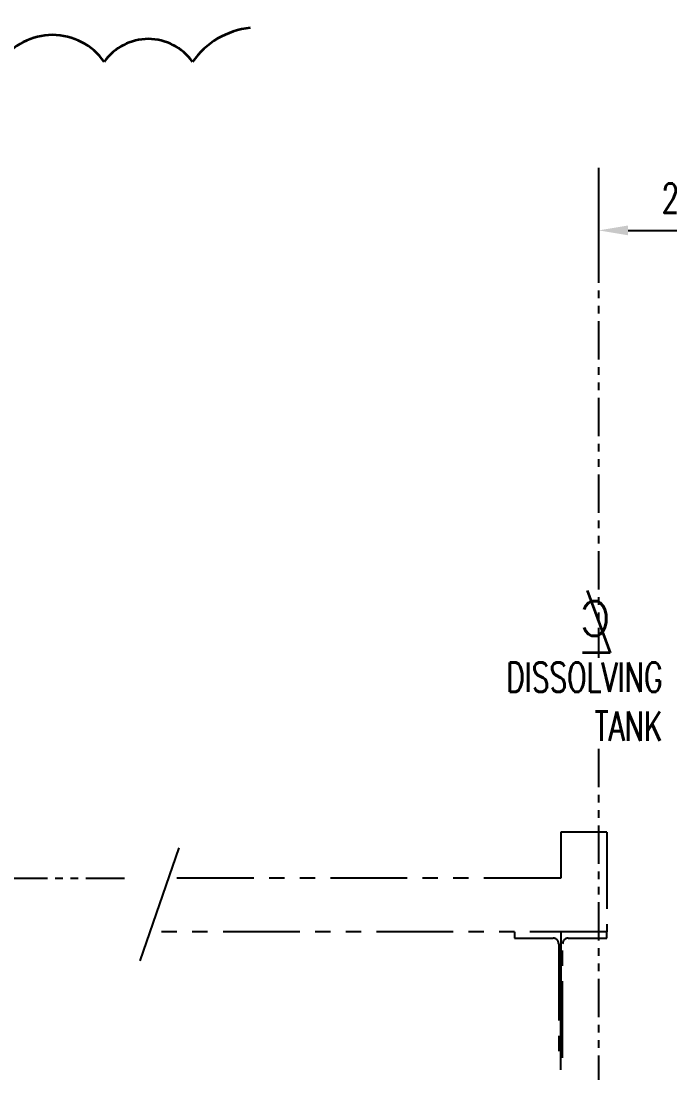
# Model space of a CAD drawing. Header units: inches. Extents: x 0 to 1408, y 0 to 1088.
# Drawn here: x 873.4 to 958, y 390.1 to 527.3 of the extents above; entities that cross this region are included whole.
import ezdxf

# ---------------------------------------------------------------- set-up
doc = ezdxf.new("R2010")
doc.units = ezdxf.units.IN
doc.header["$LTSCALE"] = 32
doc.header["$MEASUREMENT"] = 0
for name, pattern in [('CENTER', [2, 1.25, -0.25, 0.25, -0.25]), ('CENTER2', [1.125, 0.75, -0.125, 0.125, -0.125]), ('PHANTOM2', [1.25, 0.625, -0.125, 0.125, -0.125, 0.125, -0.125])]:
    doc.linetypes.add(name, pattern=pattern)
for name, color, linetype, lineweight in [('AM_6', 140, 'Continuous', 35), ('Equipment-AM_11', 92, 'PHANTOM2', 25), ('Equipment-AM_5', 92, 'Continuous', 25), ('Equipment-AM_6', 140, 'Continuous', 35), ('Layout-AM_11', 92, 'PHANTOM2', 25), ('Layout-AM_7', 142, 'CENTER', 25)]:
    doc.layers.add(name, color=color, linetype=linetype, lineweight=lineweight)
doc.styles.add('simplex', font='simplex.shx', dxfattribs={"width": 0.75})
doc.styles.get("Standard").update_dxf_attribs({"font": 'ROMANS.SHX', "width": 0.7})
doc.linetypes.add('Amzigzag2', pattern='A,0.0001,[136,genltshp.shx,S=0.0016,R=0,X=0,Y=0],-0.44', length=0.4401)
doc.dimstyles.new('VALMET_ANSI$0', dxfattribs={"dimscale": 48, "dimtxt": 0.12, "dimasz": 0.12, "dimexe": 0.1, "dimexo": 0.05, "dimgap": 0.06, "dimtad": 1, "dimtoh": 1, "dimdec": 5, "dimzin": 7, "dimdsep": 46, "dimlunit": 4, "dimtxsty": 'Standard', "dimcen": 0, "dimclrd": 256, "dimclre": 256, "dimclrt": 140, "dimadec": 0, "dimazin": 2, "dimtp": 0.1, "dimtm": 0.1, "dimtfac": 0.71, "dimtdec": 5, "dimtofl": 0, "dimtmove": 0, "dimatfit": 3, "dimfxl": 1, "dimfrac": 2, "dimtolj": 1, "dimtzin": 7, "dimlwd": -1, "dimlwe": -1, "dimarcsym": 1})

# ---------------------------------------------------------------- blocks, each defined once
blk = doc.blocks.new('*D121')
at = {"layer": 'Defpoints', "color": 0, "transparency": 16777216}
for p in [(975.69, 527.27), (948.69, 508.12), (975.69, 499.97)]:
    blk.add_point(p, dxfattribs=at)
at = {"layer": 'Equipment-AM_5', "linetype": 'ByBlock', "transparency": 16777216}
for p, q in [((975.69, 525.67), (975.69, 496.77)), ((948.69, 506.52), (948.69, 496.77)), ((952.53, 499.97), (971.85, 499.97))]:
    blk.add_line(p, q, dxfattribs=at)
at = {"layer": 'Equipment-AM_5', "transparency": 16777216}
for points in [[(952.53, 500.61), (952.53, 499.33), (948.69, 499.97)], [(971.85, 500.61), (971.85, 499.33), (975.69, 499.97)]]:
    blk.add_solid(points, dxfattribs=at)
at = {"layer": 'Equipment-AM_5', "color": 140, "transparency": 16777216, "insert": (962.19, 504.18), "char_height": 3.84, "attachment_point": 5}
blk.add_mtext('\\A1;2\'-3"', dxfattribs=at)
blk = doc.blocks.new('Centerline Symbol')
at = {"layer": 'AM_6'}
for p, q in [((0.0432, 0.1174), (-0.0505, -0.1371)), ((-0.0505, -0.1371), (0.0623, -0.1371))]:
    blk.add_line(p, q, dxfattribs=at)
at = {"layer": 'AM_6', "style": 'simplex'}
blk.add_text('C', height=0.1406, dxfattribs=at).set_placement((-0.0526, -0.0672))

msp = doc.modelspace()

# ---------------------------------------------------------------- linework, layer by layer
at = {"layer": 'AM_6', "linetype": 'CENTER2'}
msp.add_lwpolyline([(903.280659, 526.376584, 0.2166385454), (895.759379, 521.936864, 0.52056705), (884.264582, 521.936864, 0.52056705), (870.777843, 521.936864, 0.52056705), (851.277125, 521.936864, 0.52056705), (838.291194, 521.936864, 0.52056705), (827.826398, 521.936864, 0.52056705), (816.147269, 521.936864, 0.52056705), (796.432617, 521.936864, 0.52056705), (778.752939, 521.936864, 0.52056705), (767.495577, 521.936864, 0.52056705), (755.452057, 521.936864, 0.52056705), (737.145835, 521.936864, 0.52056705), (727.453223, 521.936864, 0.52056705), (727.51359, 507.386374, 0.52056705), (727.585443, 490.067574, 0.52056705), (727.638148, 477.364049, 0.52056705), (727.692877, 464.172537, 0.52056705), (727.749594, 450.501888, 0.3803804309), (724.84324, 438.023054, 0.3803804309)], format="xyb", dxfattribs=at)
at = {"layer": 'Layout-AM_11', "ltscale": 0.25}
for p, q in [((948.693774, 508.123863), (948.693774, 444.20901)), ((948.693774, 432.356863), (948.693774, 222.425768)), ((821.888627, 415.514204), (887.465474, 415.514204))]:
    msp.add_line(p, q, dxfattribs=at)
at = {"layer": 'Layout-AM_11', "ltscale": 0.5}
for p, q in [((943.742806, 421.513504), (943.742806, 415.514204)), ((949.742006, 421.513504), (943.742806, 421.513504)), ((949.742006, 421.513504), (949.742006, 408.514604)), ((943.742806, 415.514204), (892.63276, 415.514204)), ((949.742006, 408.514604), (890.224557, 408.514604)), ((949.742006, 408.514604), (937.742006, 408.514604)), ((937.742006, 408.514604), (937.742006, 407.679687)), ((937.742006, 407.679687), (942.757104, 407.679687)), ((944.726907, 407.679687), (949.742006, 407.679687)), ((949.742006, 407.679687), (949.742006, 408.514604)), ((943.484531, 406.95226), (943.484531, 392.076947)), ((943.99948, 392.076947), (943.99948, 406.95226))]:
    msp.add_line(p, q, dxfattribs=at)
at = {"layer": 'Layout-AM_11', "linetype": 'Amzigzag2', "ltscale": 0.5}
msp.add_line((893.983201, 419.439349), (888.91804, 404.717129), dxfattribs=at)
at = {"layer": 'Layout-AM_11', "ltscale": 0.5}
for centre, start, end in [((942.757104, 406.95226), 0, 90), ((944.726907, 406.95226), 90, 180)]:
    msp.add_arc(centre, 0.727427, start, end, dxfattribs=at)
at = {"layer": 'Layout-AM_7', "linetype": 'CENTER2'}
msp.add_line((943.75312, 408.514604), (943.742006, 390.514604), dxfattribs=at)

# ---------------------------------------------------------------- block references
at = {"layer": 'Equipment-AM_11', "xscale": -32, "yscale": 32, "zscale": 32}
msp.add_blockref('Centerline Symbol', (948.577577, 449.26381), dxfattribs=at)

# ---------------------------------------------------------------- texts
at = {"layer": 'Equipment-AM_6', "color": 140, "insert": (957.031671, 443.636321), "char_height": 3.84, "width": 45.97192129, "attachment_point": 3}
msp.add_mtext('DISSOLVING \\PTANK', dxfattribs=at)

# ---------------------------------------------------------------- dimensions: what is measured, and where the dimension line sits
at = {"layer": 'Equipment-AM_5'}
dim = msp.add_linear_dim(base=(975.693774, 499.974526), p1=(948.693774, 508.123863), p2=(975.693774, 527.266614), angle=180, dimstyle='VALMET_ANSI$0', override={"dimscale": 32, "dimdec": 3, "dimpost": ''}, dxfattribs=at)
dim.commit()
dim.dimension.update_dxf_attribs({"geometry": '*D121', "text_midpoint": (962.193774, 504.180241)})

doc.saveas('drawing.dxf')
